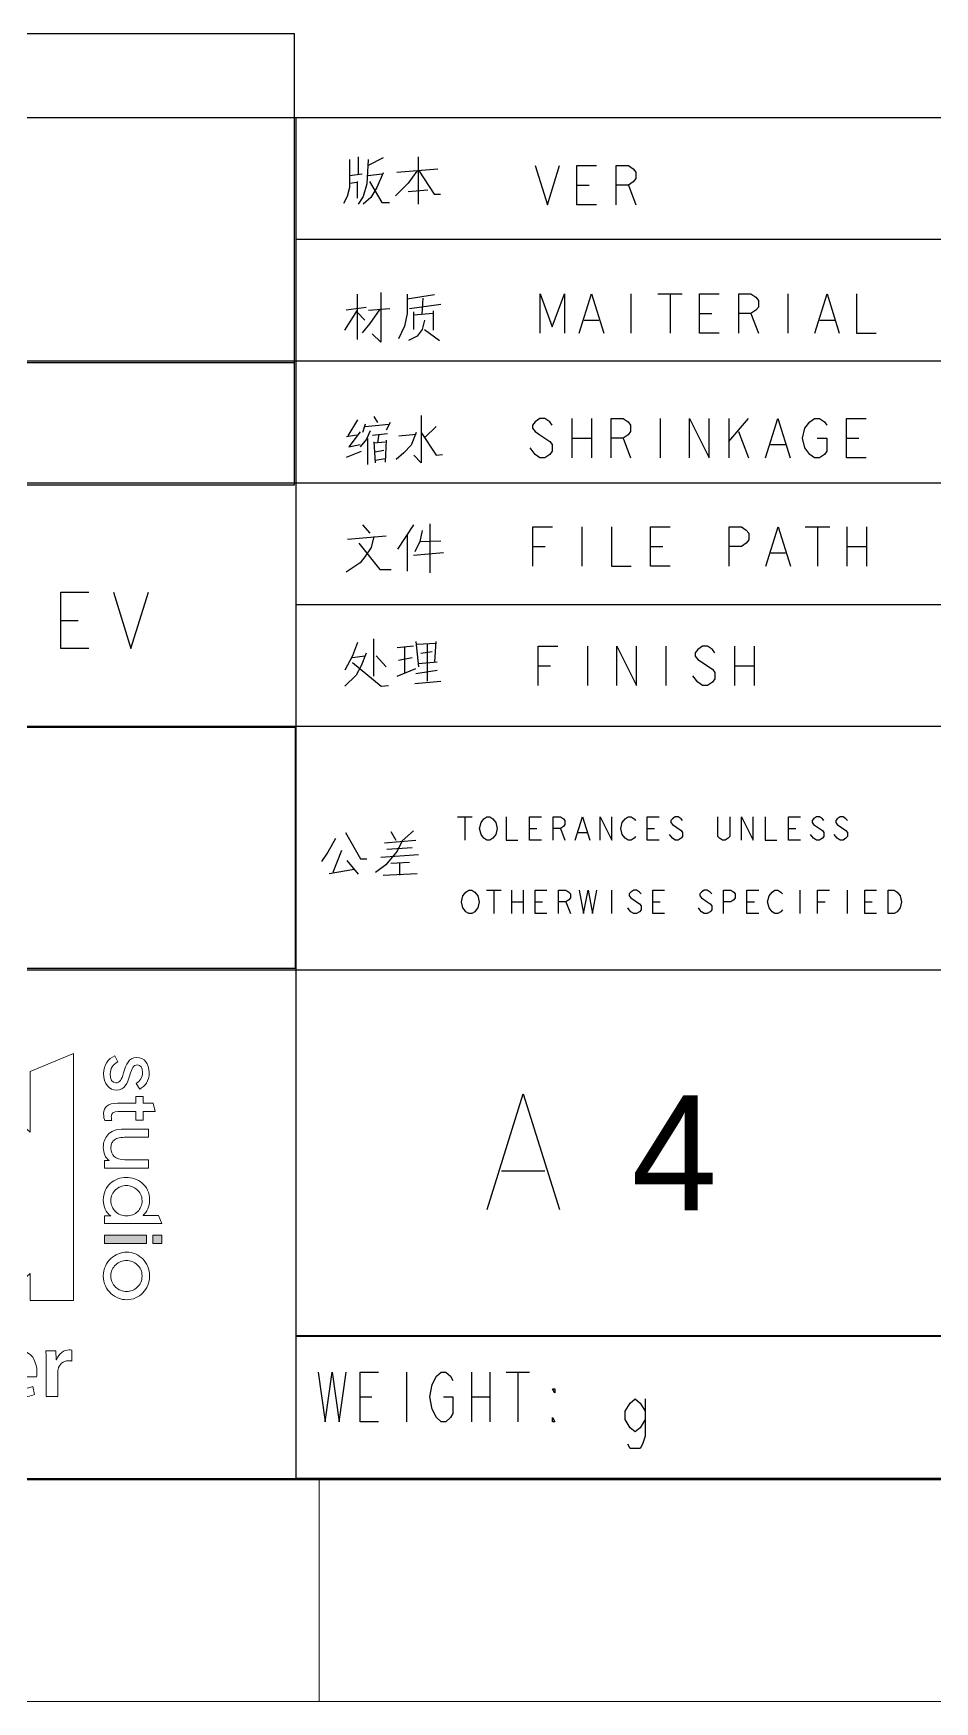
# Model space of a CAD drawing. Header units: millimetres. Extents: x 719 to 1006, y 1264 to 1464.
# Drawn here: x 956.47 to 976.75, y 1263.72 to 1301.23 of the extents above; entities that cross this region are included whole.
import ezdxf
from ezdxf.lldxf.tags import DXFTag

# ---------------------------------------------------------------- set-up
doc = ezdxf.new("R2010")
doc.units = ezdxf.units.MM
doc.layers.get('0').update_dxf_attribs({"linetype": 'CONTINUOUS'})
doc.layers.add('_U+56FE_U+5C42 1', color=7, linetype='CONTINUOUS')
tags = doc.linetypes.add('DASHED', pattern=[25.72, 12.86, -12.86]).pattern_tags.tags
tags[6:7] = [DXFTag(74, 4), DXFTag(75, 0), DXFTag(340, '0'), DXFTag(46, 0.0), DXFTag(50, 0.0), DXFTag(44, 0.0), DXFTag(45, 0.0)]
tags[4:5] = [DXFTag(74, 4), DXFTag(75, 0), DXFTag(340, '0'), DXFTag(46, 0.0), DXFTag(50, 0.0), DXFTag(44, 0.0), DXFTag(45, 0.0)]

# ---------------------------------------------------------------- blocks, each defined once
blk = doc.blocks.new('*T46')
at = {"color": 0, "linetype": 'Continuous', "lineweight": -2}
for p, q in [((0, 10.149), (28.9, 10.149)), ((0, 2.749), (0, 10.149)), ((28.9, 2.749), (28.9, 10.149)), ((0, 0), (0, 2.749)), ((0, 2.749), (28.9, 2.749)), ((28.9, 0), (28.9, 2.749)), ((0, 0), (28.9, 0))]:
    blk.add_line(p, q, dxfattribs=at)
at = {"color": 0, "linetype": 'Continuous', "char_height": 0.18, "width": 28.81102, "attachment_point": 4}
for s, insert in [('{\\Ftxt.shx|c134;\\W18.400000;\\H2.000000; }', (0.045, 6.449)), ('{\\Ftxt.shx|c134;\\W0.800000;\\H1.700000; }', (0.045, 1.374))]:
    blk.add_mtext(s, dxfattribs=dict(at, insert=insert))
blk = doc.blocks.new('*T48')
at = {"color": 0, "linetype": 'Continuous', "lineweight": -2}
for p, q in [((0, 3.195), (26.597, 3.195)), ((0, 0), (0, 3.195)), ((26.597, 0), (26.597, 3.195)), ((0, 0), (26.597, 0))]:
    blk.add_line(p, q, dxfattribs=at)
at = {"color": 0, "linetype": 'Continuous', "insert": (0.045, 1.597), "char_height": 0.18, "width": 26.50792, "attachment_point": 4}
blk.add_mtext('{\\Ftxt.shx|c134;\\W5.600000;\\H1.500000; }{\\Ftxt.shx|c134;\\W2.400000;\\H1.500000; }', dxfattribs=at)
blk = doc.blocks.new('*T49')
at = {"color": 0, "linetype": 'Continuous', "lineweight": -2}
for p, q in [((0, 5.423), (14.116, 5.423)), ((0, 0), (0, 5.423)), ((14.116, 5.423), (28.603, 5.423)), ((14.116, 0), (14.116, 5.423)), ((28.603, 5.423), (43.016, 5.423)), ((28.603, 0), (28.603, 5.423)), ((43.016, 0), (43.016, 5.423)), ((0, 0), (14.116, 0)), ((14.116, 0), (28.603, 0)), ((28.603, 0), (43.016, 0))]:
    blk.add_line(p, q, dxfattribs=at)
at = {"color": 0, "linetype": 'Continuous', "insert": (28.648, 5.379), "char_height": 0.18, "width": 14.32379, "attachment_point": 1}
blk.add_mtext('{\\Ftxt.shx|c134;\\W0.800000;\\H3.000000; }', dxfattribs=at)
blk = doc.blocks.new('block 8')
at = {"layer": '_U+56FE_U+5C42 1'}
h = blk.add_hatch(color=148, dxfattribs=at)
h.dxf.hatch_style = 2
h.paths.add_polyline_path([(-15.67, -312.93), (-22.31, -312.93), (-22.31, -309.4), (-4.75, -309.4), (-4.75, -312.93), (-11.45, -312.93), (-11.45, -332.36), (-15.67, -332.36)])
h = blk.add_hatch(color=148, dxfattribs=at)
h.dxf.hatch_style = 2
h.paths.add_polyline_path([(46.22, -309.4), (46.22, -332.36), (42, -332.36), (42, -309.4)])
h = blk.add_hatch(color=148, dxfattribs=at)
h.dxf.hatch_style = 2
h.paths.add_polyline_path([(73.32, -312.93), (66.68, -312.93), (66.68, -309.4), (84.24, -309.4), (84.24, -312.93), (77.53, -312.93), (77.53, -332.36), (73.32, -332.36)])
h = blk.add_hatch(color=148, dxfattribs=at)
h.dxf.hatch_style = 2
h.paths.add_polyline_path([(98.2, -309.4), (98.2, -318.57), (108.04, -318.57), (108.04, -309.4), (112.26, -309.4), (112.26, -332.36), (108.04, -332.36), (108.04, -322.23), (98.2, -322.23), (98.2, -332.36), (93.98, -332.36), (93.98, -309.4)])
h = blk.add_hatch(color=148, dxfattribs=at)
h.dxf.hatch_style = 2
h.paths.add_polyline_path([(259.04, -322.18), (250.28, -322.18), (250.28, -328.9), (260.07, -328.9), (260.07, -332.36), (246.06, -332.36), (246.06, -309.4), (259.56, -309.4), (259.56, -312.86), (250.28, -312.86), (250.28, -318.75), (259.04, -318.75)])
h = blk.add_hatch(color=148, dxfattribs=at)
h.dxf.hatch_style = 2
h.paths.add_polyline_path([(320.82, -308.15), (325.03, -308.15), (325.03, -332.36), (320.82, -332.36)])
at = {"layer": '_U+56FE_U+5C42 1', "lineweight": 0}
for points in [[(-15.67, -312.93), (-22.31, -312.93), (-22.31, -309.4), (-4.75, -309.4), (-4.75, -312.93), (-11.45, -312.93), (-11.45, -332.36), (-15.67, -332.36), (-15.67, -312.93)], [(46.22, -309.4), (46.22, -332.36), (42, -332.36), (42, -309.4), (46.22, -309.4)], [(73.32, -312.93), (66.68, -312.93), (66.68, -309.4), (84.24, -309.4), (84.24, -312.93), (77.53, -312.93), (77.53, -332.36), (73.32, -332.36), (73.32, -312.93)], [(98.2, -309.4), (98.2, -318.57), (108.04, -318.57), (108.04, -309.4), (112.26, -309.4), (112.26, -332.36), (108.04, -332.36), (108.04, -322.23), (98.2, -322.23), (98.2, -332.36), (93.98, -332.36), (93.98, -309.4), (98.2, -309.4)], [(259.04, -322.18), (250.28, -322.18), (250.28, -328.9), (260.07, -328.9), (260.07, -332.36), (246.06, -332.36), (246.06, -309.4), (259.56, -309.4), (259.56, -312.86), (250.28, -312.86), (250.28, -318.75), (259.04, -318.75), (259.04, -322.18)], [(320.82, -308.15), (325.03, -308.15), (325.03, -332.36), (320.82, -332.36), (320.82, -308.15)]]:
    blk.add_lwpolyline(points, dxfattribs=at)
for points, knots in [([(-2.57, -308.15), (-2.57, -308.15), (1.64, -308.15), (1.64, -308.15), (1.64, -308.15), (1.64, -318.05), (1.64, -318.05), (1.64, -318.05), (1.71, -318.05), (1.71, -318.05), (2.24, -317.26), (2.94, -316.62), (3.82, -316.14), (4.64, -315.67), (5.66, -315.39), (6.7, -315.39), (9.53, -315.39), (12.56, -317.25), (12.56, -322.62), (12.56, -322.62), (12.56, -332.36), (12.56, -332.36), (12.56, -332.36), (8.34, -332.36), (8.34, -332.36), (8.34, -332.36), (8.34, -323.09), (8.34, -323.09), (8.34, -320.66), (7.46, -318.83), (5.11, -318.83), (3.45, -318.83), (2.29, -319.95), (1.83, -321.19), (1.68, -321.55), (1.64, -322), (1.64, -322.46), (1.64, -322.46), (1.64, -332.36), (1.64, -332.36), (1.64, -332.36), (-2.57, -332.36), (-2.57, -332.36), (-2.57, -332.36), (-2.57, -308.15), (-2.57, -308.15)], [0, 0, 0, 0, 1, 1, 1, 2, 2, 2, 3, 3, 3, 4, 4, 4, 5, 5, 5, 6, 6, 6, 7, 7, 7, 8, 8, 8, 9, 9, 9, 10, 10, 10, 11, 11, 11, 12, 12, 12, 13, 13, 13, 14, 14, 14, 15, 15, 15, 15]), ([(161.74, -308.15), (161.74, -308.15), (161.74, -327.7), (161.74, -327.7), (161.74, -329.41), (161.8, -331.24), (161.88, -332.36), (161.88, -332.36), (158.13, -332.36), (158.13, -332.36), (158.13, -332.36), (157.94, -329.71), (157.94, -329.71), (157.94, -329.71), (157.86, -329.71), (157.86, -329.71), (156.86, -331.59), (154.83, -332.74), (152.41, -332.74), (148.43, -332.74), (145.25, -329.37), (145.25, -324.26), (145.22, -318.71), (148.72, -315.39), (152.76, -315.39), (155.06, -315.39), (156.71, -316.34), (157.46, -317.57), (157.46, -317.57), (157.53, -317.57), (157.53, -317.57), (157.53, -317.57), (157.53, -308.15), (157.53, -308.15), (157.53, -308.15), (161.74, -308.15), (161.74, -308.15)], [0, 0, 0, 0, 1, 1, 1, 2, 2, 2, 3, 3, 3, 4, 4, 4, 5, 5, 5, 6, 6, 6, 7, 7, 7, 8, 8, 8, 9, 9, 9, 10, 10, 10, 11, 11, 11, 12, 12, 12, 12]), ([(300.57, -332.36), (300.65, -331.25), (300.71, -329.41), (300.71, -327.7), (300.71, -327.7), (300.71, -308.15), (300.71, -308.15), (300.71, -308.15), (304.92, -308.15), (304.92, -308.15), (304.92, -308.15), (304.92, -318.07), (304.92, -318.07), (304.92, -318.07), (304.99, -318.07), (304.99, -318.07), (306.01, -316.44), (307.85, -315.39), (310.35, -315.39), (314.43, -315.39), (317.37, -318.75), (317.34, -323.81), (317.34, -329.77), (313.51, -332.74), (309.73, -332.74), (307.57, -332.74), (305.65, -331.92), (304.43, -329.85), (304.43, -329.85), (304.36, -329.85), (304.36, -329.85), (304.36, -329.85), (304.17, -332.36), (304.17, -332.36), (304.17, -332.36), (300.57, -332.36), (300.57, -332.36)], [0, 0, 0, 0, 1, 1, 1, 2, 2, 2, 3, 3, 3, 4, 4, 4, 5, 5, 5, 6, 6, 6, 7, 7, 7, 8, 8, 8, 9, 9, 9, 10, 10, 10, 11, 11, 11, 12, 12, 12, 12]), ([(20.02, -325.23), (20.13, -328.22), (22.48, -329.54), (25.19, -329.54), (27.14, -329.54), (28.53, -329.24), (29.82, -328.77), (29.82, -328.77), (30.44, -331.66), (30.44, -331.66), (29.01, -332.27), (27.03, -332.72), (24.59, -332.72), (19.17, -332.72), (15.98, -329.39), (15.98, -324.31), (15.98, -319.76), (18.77, -315.39), (24.16, -315.39), (29.62, -315.39), (31.37, -319.87), (31.37, -323.48), (31.37, -324.25), (31.3, -324.88), (31.22, -325.23), (31.22, -325.23), (20.02, -325.23), (20.02, -325.23)], [0, 0, 0, 0, 1, 1, 1, 2, 2, 2, 3, 3, 3, 4, 4, 4, 5, 5, 5, 6, 6, 6, 7, 7, 7, 8, 8, 8, 9, 9, 9, 9]), ([(66.76, -323.9), (66.76, -329.98), (62.45, -332.74), (58.15, -332.74), (53.44, -332.74), (49.77, -329.5), (49.77, -324.19), (49.77, -318.77), (53.38, -315.39), (58.44, -315.39), (63.43, -315.39), (66.76, -318.89), (66.76, -323.9)], [0, 0, 0, 0, 1, 1, 1, 2, 2, 2, 3, 3, 3, 4, 4, 4, 4]), ([(126.39, -332.36), (126.39, -332.36), (126.1, -330.51), (126.1, -330.51), (126.1, -330.51), (126, -330.51), (126, -330.51), (124.99, -331.82), (123.24, -332.74), (121.07, -332.74), (117.67, -332.74), (115.8, -330.32), (115.8, -327.8), (115.8, -323.62), (119.54, -321.49), (125.72, -321.52), (125.72, -321.52), (125.72, -321.25), (125.72, -321.25), (125.72, -320.18), (125.3, -318.35), (122.33, -318.36), (120.69, -318.36), (118.96, -318.89), (117.82, -319.61), (117.82, -319.61), (116.99, -316.88), (116.99, -316.88), (118.25, -316.11), (120.42, -315.39), (123.05, -315.39), (128.4, -315.39), (129.93, -318.76), (129.93, -322.41), (129.93, -322.41), (129.93, -328.36), (129.93, -328.36), (129.93, -329.87), (130.01, -331.34), (130.19, -332.36), (130.19, -332.36), (126.39, -332.36), (126.39, -332.36)], [0, 0, 0, 0, 1, 1, 1, 2, 2, 2, 3, 3, 3, 4, 4, 4, 5, 5, 5, 6, 6, 6, 7, 7, 7, 8, 8, 8, 9, 9, 9, 10, 10, 10, 11, 11, 11, 12, 12, 12, 13, 13, 13, 14, 14, 14, 14]), ([(134.4, -321.13), (134.4, -318.88), (134.36, -317.25), (134.27, -315.77), (134.27, -315.77), (137.91, -315.77), (137.91, -315.77), (137.91, -315.77), (138.07, -318.95), (138.07, -318.95), (138.07, -318.95), (138.19, -318.95), (138.19, -318.95), (139.01, -316.59), (140.96, -315.39), (142.77, -315.39), (143.18, -315.39), (143.42, -315.41), (143.76, -315.49), (143.76, -315.49), (143.76, -319.45), (143.76, -319.45), (143.39, -319.37), (143.02, -319.33), (142.51, -319.33), (140.49, -319.33), (139.1, -320.6), (138.72, -322.51), (138.65, -322.88), (138.62, -323.32), (138.62, -323.76), (138.62, -323.76), (138.62, -332.36), (138.62, -332.36), (138.62, -332.36), (134.4, -332.36), (134.4, -332.36), (134.4, -332.36), (134.4, -321.13), (134.4, -321.13)], [0, 0, 0, 0, 1, 1, 1, 2, 2, 2, 3, 3, 3, 4, 4, 4, 5, 5, 5, 6, 6, 6, 7, 7, 7, 8, 8, 8, 9, 9, 9, 10, 10, 10, 11, 11, 11, 12, 12, 12, 13, 13, 13, 13]), ([(168.8, -315.77), (168.8, -315.77), (170.55, -323.29), (170.55, -323.29), (170.95, -325.06), (171.33, -326.86), (171.64, -328.68), (171.64, -328.68), (171.71, -328.68), (171.71, -328.68), (172.06, -326.88), (172.58, -325.03), (173.06, -323.32), (173.06, -323.32), (175.25, -315.77), (175.25, -315.77), (175.25, -315.77), (178.67, -315.77), (178.67, -315.77), (178.67, -315.77), (180.75, -323.13), (180.75, -323.13), (181.27, -325.06), (181.74, -326.88), (182.09, -328.68), (182.09, -328.68), (182.17, -328.68), (182.17, -328.68), (182.43, -326.88), (182.82, -325.06), (183.29, -323.13), (183.29, -323.13), (185.14, -315.77), (185.14, -315.77), (185.14, -315.77), (189.28, -315.77), (189.28, -315.77), (189.28, -315.77), (184.04, -332.36), (184.04, -332.36), (184.04, -332.36), (180.12, -332.36), (180.12, -332.36), (180.12, -332.36), (178.12, -325.61), (178.12, -325.61), (177.61, -323.87), (177.23, -322.31), (176.85, -320.29), (176.85, -320.29), (176.78, -320.29), (176.78, -320.29), (176.42, -322.34), (176, -323.96), (175.51, -325.6), (175.51, -325.6), (173.38, -332.36), (173.38, -332.36), (173.38, -332.36), (169.45, -332.36), (169.45, -332.36), (169.45, -332.36), (164.51, -315.77), (164.51, -315.77), (164.51, -315.77), (168.8, -315.77), (168.8, -315.77)], [0, 0, 0, 0, 1, 1, 1, 2, 2, 2, 3, 3, 3, 4, 4, 4, 5, 5, 5, 6, 6, 6, 7, 7, 7, 8, 8, 8, 9, 9, 9, 10, 10, 10, 11, 11, 11, 12, 12, 12, 13, 13, 13, 14, 14, 14, 15, 15, 15, 16, 16, 16, 17, 17, 17, 18, 18, 18, 19, 19, 19, 20, 20, 20, 21, 21, 21, 22, 22, 22, 22]), ([(201.19, -332.36), (201.19, -332.36), (200.9, -330.51), (200.9, -330.51), (200.9, -330.51), (200.8, -330.51), (200.8, -330.51), (199.79, -331.82), (198.04, -332.74), (195.87, -332.74), (192.47, -332.74), (190.6, -330.32), (190.6, -327.8), (190.6, -323.62), (194.33, -321.49), (200.52, -321.52), (200.52, -321.52), (200.52, -321.25), (200.52, -321.25), (200.52, -320.18), (200.1, -318.35), (197.12, -318.36), (195.49, -318.36), (193.76, -318.89), (192.62, -319.61), (192.62, -319.61), (191.78, -316.88), (191.78, -316.88), (193.05, -316.11), (195.21, -315.39), (197.84, -315.39), (203.2, -315.39), (204.73, -318.76), (204.73, -322.41), (204.73, -322.41), (204.73, -328.36), (204.73, -328.36), (204.73, -329.87), (204.81, -331.34), (204.99, -332.36), (204.99, -332.36), (201.19, -332.36), (201.19, -332.36)], [0, 0, 0, 0, 1, 1, 1, 2, 2, 2, 3, 3, 3, 4, 4, 4, 5, 5, 5, 6, 6, 6, 7, 7, 7, 8, 8, 8, 9, 9, 9, 10, 10, 10, 11, 11, 11, 12, 12, 12, 13, 13, 13, 14, 14, 14, 14]), ([(209.2, -321.13), (209.2, -318.88), (209.16, -317.25), (209.06, -315.77), (209.06, -315.77), (212.71, -315.77), (212.71, -315.77), (212.71, -315.77), (212.87, -318.95), (212.87, -318.95), (212.87, -318.95), (212.98, -318.95), (212.98, -318.95), (213.81, -316.59), (215.76, -315.39), (217.56, -315.39), (217.98, -315.39), (218.22, -315.41), (218.56, -315.49), (218.56, -315.49), (218.56, -319.45), (218.56, -319.45), (218.19, -319.37), (217.82, -319.33), (217.31, -319.33), (215.29, -319.33), (213.9, -320.6), (213.52, -322.51), (213.45, -322.88), (213.42, -323.32), (213.42, -323.76), (213.42, -323.76), (213.42, -332.36), (213.42, -332.36), (213.42, -332.36), (209.2, -332.36), (209.2, -332.36), (209.2, -332.36), (209.2, -321.13), (209.2, -321.13)], [0, 0, 0, 0, 1, 1, 1, 2, 2, 2, 3, 3, 3, 4, 4, 4, 5, 5, 5, 6, 6, 6, 7, 7, 7, 8, 8, 8, 9, 9, 9, 10, 10, 10, 11, 11, 11, 12, 12, 12, 13, 13, 13, 13]), ([(224.08, -325.23), (224.19, -328.22), (226.54, -329.54), (229.25, -329.54), (231.2, -329.54), (232.59, -329.24), (233.88, -328.77), (233.88, -328.77), (234.5, -331.66), (234.5, -331.66), (233.07, -332.27), (231.09, -332.72), (228.65, -332.72), (223.23, -332.72), (220.04, -329.39), (220.04, -324.31), (220.04, -319.76), (222.83, -315.39), (228.22, -315.39), (233.68, -315.39), (235.43, -319.87), (235.43, -323.48), (235.43, -324.25), (235.36, -324.88), (235.28, -325.23), (235.28, -325.23), (224.08, -325.23), (224.08, -325.23)], [0, 0, 0, 0, 1, 1, 1, 2, 2, 2, 3, 3, 3, 4, 4, 4, 5, 5, 5, 6, 6, 6, 7, 7, 7, 8, 8, 8, 9, 9, 9, 9]), ([(263.66, -320.71), (263.66, -318.8), (263.6, -317.21), (263.52, -315.77), (263.52, -315.77), (267.2, -315.77), (267.2, -315.77), (267.2, -315.77), (267.41, -318.28), (267.41, -318.28), (267.41, -318.28), (267.51, -318.28), (267.51, -318.28), (268.24, -317), (270.05, -315.39), (272.84, -315.39), (275.74, -315.39), (278.79, -317.25), (278.79, -322.54), (278.79, -322.54), (278.79, -332.36), (278.79, -332.36), (278.79, -332.36), (274.58, -332.36), (274.58, -332.36), (274.58, -332.36), (274.58, -323.04), (274.58, -323.04), (274.58, -320.64), (273.68, -318.82), (271.37, -318.82), (269.67, -318.82), (268.51, -320.01), (268.07, -321.29), (267.94, -321.63), (267.87, -322.14), (267.87, -322.62), (267.87, -322.62), (267.87, -332.36), (267.87, -332.36), (267.87, -332.36), (263.66, -332.36), (263.66, -332.36), (263.66, -332.36), (263.66, -320.71), (263.66, -320.71)], [0, 0, 0, 0, 1, 1, 1, 2, 2, 2, 3, 3, 3, 4, 4, 4, 5, 5, 5, 6, 6, 6, 7, 7, 7, 8, 8, 8, 9, 9, 9, 10, 10, 10, 11, 11, 11, 12, 12, 12, 13, 13, 13, 14, 14, 14, 15, 15, 15, 15]), ([(292.7, -332.36), (292.7, -332.36), (292.41, -330.51), (292.41, -330.51), (292.41, -330.51), (292.31, -330.51), (292.31, -330.51), (291.3, -331.82), (289.54, -332.74), (287.37, -332.74), (283.98, -332.74), (282.11, -330.32), (282.11, -327.8), (282.11, -323.62), (285.84, -321.49), (292.03, -321.52), (292.03, -321.52), (292.03, -321.25), (292.03, -321.25), (292.03, -320.18), (291.61, -318.35), (288.63, -318.36), (286.99, -318.36), (285.27, -318.89), (284.13, -319.61), (284.13, -319.61), (283.29, -316.88), (283.29, -316.88), (284.56, -316.11), (286.72, -315.39), (289.35, -315.39), (294.71, -315.39), (296.24, -318.76), (296.24, -322.41), (296.24, -322.41), (296.24, -328.36), (296.24, -328.36), (296.24, -329.87), (296.32, -331.34), (296.5, -332.36), (296.5, -332.36), (292.7, -332.36), (292.7, -332.36)], [0, 0, 0, 0, 1, 1, 1, 2, 2, 2, 3, 3, 3, 4, 4, 4, 5, 5, 5, 6, 6, 6, 7, 7, 7, 8, 8, 8, 9, 9, 9, 10, 10, 10, 11, 11, 11, 12, 12, 12, 13, 13, 13, 14, 14, 14, 14]), ([(332.58, -325.23), (332.7, -328.22), (335.04, -329.54), (337.75, -329.54), (339.71, -329.54), (341.1, -329.24), (342.38, -328.77), (342.38, -328.77), (343.01, -331.66), (343.01, -331.66), (341.57, -332.27), (339.59, -332.72), (337.16, -332.72), (331.73, -332.72), (328.55, -329.39), (328.55, -324.31), (328.55, -319.76), (331.33, -315.39), (336.73, -315.39), (342.18, -315.39), (343.94, -319.87), (343.94, -323.48), (343.94, -324.25), (343.87, -324.88), (343.79, -325.23), (343.79, -325.23), (332.58, -325.23), (332.58, -325.23)], [0, 0, 0, 0, 1, 1, 1, 2, 2, 2, 3, 3, 3, 4, 4, 4, 5, 5, 5, 6, 6, 6, 7, 7, 7, 8, 8, 8, 9, 9, 9, 9]), ([(347.33, -321.13), (347.33, -318.88), (347.29, -317.25), (347.2, -315.77), (347.2, -315.77), (350.84, -315.77), (350.84, -315.77), (350.84, -315.77), (351, -318.95), (351, -318.95), (351, -318.95), (351.12, -318.95), (351.12, -318.95), (351.94, -316.59), (353.89, -315.39), (355.7, -315.39), (356.11, -315.39), (356.35, -315.41), (356.69, -315.49), (356.69, -315.49), (356.69, -319.45), (356.69, -319.45), (356.33, -319.37), (355.96, -319.33), (355.44, -319.33), (353.42, -319.33), (352.03, -320.6), (351.66, -322.51), (351.58, -322.88), (351.55, -323.32), (351.55, -323.76), (351.55, -323.76), (351.55, -332.36), (351.55, -332.36), (351.55, -332.36), (347.33, -332.36), (347.33, -332.36), (347.33, -332.36), (347.33, -321.13), (347.33, -321.13)], [0, 0, 0, 0, 1, 1, 1, 2, 2, 2, 3, 3, 3, 4, 4, 4, 5, 5, 5, 6, 6, 6, 7, 7, 7, 8, 8, 8, 9, 9, 9, 10, 10, 10, 11, 11, 11, 12, 12, 12, 13, 13, 13, 13]), ([(27.4, -322.3), (27.42, -320.8), (26.76, -318.26), (23.9, -318.26), (21.28, -318.26), (20.2, -320.61), (20.01, -322.3), (20.01, -322.3), (27.4, -322.3), (27.4, -322.3)], [0, 0, 0, 0, 1, 1, 1, 2, 2, 2, 3, 3, 3, 3]), ([(54.11, -324.08), (54.11, -327.29), (55.74, -329.68), (58.29, -329.68), (60.71, -329.68), (62.43, -327.39), (62.43, -324.03), (62.43, -321.41), (61.25, -318.45), (58.32, -318.45), (55.34, -318.45), (54.11, -321.31), (54.11, -324.08)], [0, 0, 0, 0, 1, 1, 1, 2, 2, 2, 3, 3, 3, 4, 4, 4, 4]), ([(157.53, -322.7), (157.53, -322.37), (157.51, -321.95), (157.44, -321.61), (157.06, -319.98), (155.69, -318.65), (153.78, -318.65), (151.04, -318.65), (149.52, -321.02), (149.52, -324.1), (149.52, -327.14), (151.05, -329.37), (153.73, -329.37), (155.48, -329.37), (156.98, -328.17), (157.41, -326.35), (157.5, -325.98), (157.53, -325.56), (157.53, -325.12), (157.53, -325.12), (157.53, -322.7), (157.53, -322.7)], [0, 0, 0, 0, 1, 1, 1, 2, 2, 2, 3, 3, 3, 4, 4, 4, 5, 5, 5, 6, 6, 6, 7, 7, 7, 7]), ([(231.46, -322.3), (231.48, -320.8), (230.82, -318.26), (227.96, -318.26), (225.34, -318.26), (224.26, -320.61), (224.07, -322.3), (224.07, -322.3), (231.46, -322.3), (231.46, -322.3)], [0, 0, 0, 0, 1, 1, 1, 2, 2, 2, 3, 3, 3, 3]), ([(304.92, -325.46), (304.92, -325.81), (304.96, -326.15), (305.03, -326.45), (305.47, -328.15), (306.94, -329.41), (308.79, -329.41), (311.44, -329.41), (313.06, -327.33), (313.06, -323.98), (313.06, -321.06), (311.63, -318.66), (308.83, -318.66), (307.11, -318.66), (305.52, -319.88), (305.06, -321.76), (304.98, -322.08), (304.92, -322.44), (304.92, -322.84), (304.92, -322.84), (304.92, -325.46), (304.92, -325.46)], [0, 0, 0, 0, 1, 1, 1, 2, 2, 2, 3, 3, 3, 4, 4, 4, 5, 5, 5, 6, 6, 6, 7, 7, 7, 7]), ([(339.97, -322.3), (339.99, -320.8), (339.33, -318.26), (336.47, -318.26), (333.85, -318.26), (332.76, -320.61), (332.57, -322.3), (332.57, -322.3), (339.97, -322.3), (339.97, -322.3)], [0, 0, 0, 0, 1, 1, 1, 2, 2, 2, 3, 3, 3, 3]), ([(125.84, -324.24), (122.83, -324.2), (119.99, -324.83), (119.99, -327.35), (119.99, -328.96), (121.05, -329.73), (122.4, -329.73), (124.1, -329.73), (125.31, -328.63), (125.72, -327.42), (125.81, -327.13), (125.84, -326.8), (125.84, -326.51), (125.84, -326.51), (125.84, -324.24), (125.84, -324.24)], [0, 0, 0, 0, 1, 1, 1, 2, 2, 2, 3, 3, 3, 4, 4, 4, 5, 5, 5, 5]), ([(200.63, -324.24), (197.62, -324.2), (194.78, -324.83), (194.78, -327.35), (194.78, -328.96), (195.85, -329.73), (197.19, -329.73), (198.89, -329.73), (200.11, -328.63), (200.52, -327.42), (200.61, -327.13), (200.63, -326.8), (200.63, -326.51), (200.63, -326.51), (200.63, -324.24), (200.63, -324.24)], [0, 0, 0, 0, 1, 1, 1, 2, 2, 2, 3, 3, 3, 4, 4, 4, 5, 5, 5, 5]), ([(292.14, -324.24), (289.13, -324.2), (286.29, -324.83), (286.29, -327.35), (286.29, -328.96), (287.36, -329.73), (288.7, -329.73), (290.4, -329.73), (291.62, -328.63), (292.03, -327.42), (292.12, -327.13), (292.14, -326.8), (292.14, -326.51), (292.14, -326.51), (292.14, -324.24), (292.14, -324.24)], [0, 0, 0, 0, 1, 1, 1, 2, 2, 2, 3, 3, 3, 4, 4, 4, 5, 5, 5, 5])]:
    blk.add_open_spline(points, degree=3, knots=knots, dxfattribs=at)
blk = doc.blocks.new('block 7')
at = {"layer": '_U+56FE_U+5C42 1'}
blk.add_blockref('block 8', (0, 0), dxfattribs=at)
blk = doc.blocks.new('block 12')
at = {"layer": '_U+56FE_U+5C42 1', "lineweight": 0}
blk.add_open_spline([(372.35, -208.07), (372.35, -208.07), (373.48, -210.21), (373.48, -210.21), (371.59, -211.17), (370.69, -212.64), (370.69, -214.63), (370.69, -216.58), (371.31, -217.9), (372.77, -217.9), (374.15, -217.9), (374.8, -216.9), (375.58, -214.26), (376.49, -211.17), (377.34, -208.67), (380.39, -208.67), (383.12, -208.67), (384.92, -210.9), (384.92, -214.15), (384.92, -217.32), (383.36, -219.18), (381.47, -220.15), (381.47, -220.15), (380.11, -218.18), (380.11, -218.18), (381.71, -217.23), (382.45, -215.86), (382.45, -214.13), (382.45, -212.36), (381.8, -211.34), (380.63, -211.34), (379.13, -211.34), (378.63, -212.49), (377.85, -215.11), (376.97, -218.14), (375.97, -220.56), (372.96, -220.56), (370.34, -220.56), (368.28, -218.33), (368.28, -214.52), (368.28, -211.34), (369.93, -209.09), (372.35, -208.07)], degree=3, knots=[0, 0, 0, 0, 1, 1, 1, 2, 2, 2, 3, 3, 3, 4, 4, 4, 5, 5, 5, 6, 6, 6, 7, 7, 7, 8, 8, 8, 9, 9, 9, 10, 10, 10, 11, 11, 11, 12, 12, 12, 13, 13, 13, 14, 14, 14, 14], dxfattribs=at)
blk = doc.blocks.new('block 11')
at = {"layer": '_U+56FE_U+5C42 1'}
h = blk.add_hatch(color=253, dxfattribs=at)
h.dxf.hatch_style = 2
h.paths.add_polyline_path([(386.2, -276.48), (386.2, -273.46), (389.48, -273.46), (389.48, -276.48)])
h.paths.add_polyline_path([(368.57, -276.48), (368.57, -273.46), (383.9, -273.46), (383.9, -276.48)])
at = {"layer": '_U+56FE_U+5C42 1', "lineweight": 0}
for points in [[(368.57, -276.48), (368.57, -273.46), (383.9, -273.46), (383.9, -276.48), (368.57, -276.48)], [(386.2, -276.48), (386.2, -273.46), (389.48, -273.46), (389.48, -276.48), (386.2, -276.48)]]:
    blk.add_lwpolyline(points, dxfattribs=at)
for points, knots in [([(387.16, -228.41), (387.16, -228.41), (382.7, -228.41), (382.7, -228.41), (382.7, -228.41), (382.7, -231.5), (382.7, -231.5), (382.7, -231.5), (380.03, -231.5), (380.03, -231.5), (380.03, -231.5), (380.03, -228.41), (380.03, -228.41), (380.03, -228.41), (373.54, -228.41), (373.54, -228.41), (371.83, -228.41), (371.09, -228.87), (371.09, -230.23), (371.09, -230.84), (371.18, -231.31), (371.27, -231.63), (371.27, -231.63), (368.71, -231.68), (368.71, -231.68), (368.5, -231.16), (368.28, -230.23), (368.28, -229.1), (368.28, -227.8), (368.72, -227.1), (369.45, -226.43), (370.26, -225.68), (371.53, -225.33), (373.39, -225.33), (373.39, -225.33), (380.03, -225.33), (380.03, -225.33), (380.03, -225.33), (380.03, -222.89), (380.03, -222.89), (380.03, -222.89), (382.7, -222.89), (382.7, -222.89), (382.7, -222.89), (382.7, -225.33), (382.7, -225.33), (382.7, -225.33), (386.31, -225.33), (386.31, -225.33), (386.31, -225.33), (387.16, -228.41), (387.16, -228.41)], [0, 0, 0, 0, 1, 1, 1, 2, 2, 2, 3, 3, 3, 4, 4, 4, 5, 5, 5, 6, 6, 6, 7, 7, 7, 8, 8, 8, 9, 9, 9, 10, 10, 10, 11, 11, 11, 12, 12, 12, 13, 13, 13, 14, 14, 14, 15, 15, 15, 16, 16, 16, 17, 17, 17, 17]), ([(384.65, -237.77), (384.65, -237.77), (375.94, -237.77), (375.94, -237.77), (374.96, -237.77), (374.14, -237.86), (373.49, -238.07), (372.84, -238.27), (372.33, -238.56), (371.95, -238.92), (371.58, -239.29), (371.31, -239.72), (371.15, -240.2), (371, -240.68), (370.92, -241.21), (370.92, -241.77), (370.92, -243.02), (371.33, -244.04), (372.16, -244.81), (372.98, -245.59), (374.27, -245.98), (376.03, -245.98), (376.03, -245.98), (384.65, -245.98), (384.65, -245.98), (384.65, -245.98), (384.65, -248.99), (384.65, -248.99), (384.65, -248.99), (368.57, -248.99), (368.57, -248.99), (368.57, -248.99), (368.57, -246.24), (368.57, -246.24), (368.57, -246.24), (370.31, -246.24), (370.31, -246.24), (370.31, -246.24), (370.31, -246.18), (370.31, -246.18), (369.62, -245.78), (369.08, -245.14), (368.72, -244.28), (368.35, -243.42), (368.17, -242.47), (368.17, -241.45), (368.17, -240.52), (368.31, -239.67), (368.58, -238.89), (368.86, -238.12), (369.26, -237.45), (369.76, -236.87), (370.34, -236.19), (371.11, -235.67), (372.08, -235.3), (373.05, -234.93), (374.33, -234.75), (375.94, -234.75), (375.94, -234.75), (384.65, -234.75), (384.65, -234.75), (384.65, -234.75), (384.65, -237.77), (384.65, -237.77)], [0, 0, 0, 0, 1, 1, 1, 2, 2, 2, 3, 3, 3, 4, 4, 4, 5, 5, 5, 6, 6, 6, 7, 7, 7, 8, 8, 8, 9, 9, 9, 10, 10, 10, 11, 11, 11, 12, 12, 12, 13, 13, 13, 14, 14, 14, 15, 15, 15, 16, 16, 16, 17, 17, 17, 18, 18, 18, 19, 19, 19, 20, 20, 20, 21, 21, 21, 21]), ([(368.57, -266.48), (368.57, -266.48), (370.86, -266.48), (370.86, -266.48), (370.86, -266.48), (370.86, -266.43), (370.86, -266.43), (369.97, -265.79), (369.3, -264.98), (368.85, -263.99), (368.4, -263), (368.17, -261.92), (368.17, -260.74), (368.17, -259.41), (368.4, -258.22), (368.88, -257.19), (369.35, -256.15), (369.98, -255.28), (370.76, -254.56), (371.54, -253.85), (372.44, -253.3), (373.44, -252.94), (374.45, -252.57), (375.49, -252.39), (376.55, -252.39), (377.54, -252.39), (378.53, -252.55), (379.54, -252.89), (380.54, -253.23), (381.46, -253.74), (382.28, -254.43), (383.1, -255.12), (383.78, -255.98), (384.3, -257.03), (384.82, -258.07), (385.08, -259.31), (385.08, -260.74), (385.08, -261.86), (384.86, -262.91), (384.43, -263.88), (384, -264.84), (383.41, -265.62), (382.67, -266.19), (382.67, -266.19), (382.67, -266.26), (382.67, -266.26), (382.67, -266.26), (388.29, -266.26), (388.29, -266.26), (388.29, -266.26), (389.48, -269.27), (389.48, -269.27), (389.48, -269.27), (368.57, -269.27), (368.57, -269.27), (368.57, -269.27), (368.57, -266.48), (368.57, -266.48)], [0, 0, 0, 0, 1, 1, 1, 2, 2, 2, 3, 3, 3, 4, 4, 4, 5, 5, 5, 6, 6, 6, 7, 7, 7, 8, 8, 8, 9, 9, 9, 10, 10, 10, 11, 11, 11, 12, 12, 12, 13, 13, 13, 14, 14, 14, 15, 15, 15, 16, 16, 16, 17, 17, 17, 18, 18, 18, 19, 19, 19, 19]), ([(376.58, -266.48), (377.43, -266.48), (378.21, -266.34), (378.91, -266.05), (379.62, -265.76), (380.23, -265.36), (380.73, -264.86), (381.23, -264.36), (381.62, -263.77), (381.9, -263.09), (382.19, -262.42), (382.32, -261.69), (382.32, -260.92), (382.32, -259.99), (382.15, -259.18), (381.79, -258.49), (381.43, -257.81), (380.97, -257.23), (380.41, -256.77), (379.85, -256.3), (379.23, -255.96), (378.55, -255.74), (377.88, -255.51), (377.22, -255.4), (376.58, -255.4), (375.84, -255.4), (375.14, -255.54), (374.46, -255.81), (373.78, -256.08), (373.18, -256.46), (372.66, -256.94), (372.14, -257.42), (371.72, -258), (371.4, -258.68), (371.08, -259.36), (370.92, -260.09), (370.92, -260.89), (370.92, -261.68), (371.08, -262.42), (371.37, -263.09), (371.67, -263.77), (372.08, -264.36), (372.59, -264.86), (373.1, -265.36), (373.7, -265.76), (374.39, -266.05), (375.07, -266.34), (375.81, -266.48), (376.58, -266.48)], [0, 0, 0, 0, 1, 1, 1, 2, 2, 2, 3, 3, 3, 4, 4, 4, 5, 5, 5, 6, 6, 6, 7, 7, 7, 8, 8, 8, 9, 9, 9, 10, 10, 10, 11, 11, 11, 12, 12, 12, 13, 13, 13, 14, 14, 14, 15, 15, 15, 16, 16, 16, 16]), ([(376.67, -297.07), (375.68, -297.07), (374.68, -296.87), (373.68, -296.48), (372.67, -296.08), (371.76, -295.51), (370.95, -294.78), (370.14, -294.04), (369.47, -293.14), (368.95, -292.05), (368.43, -290.97), (368.17, -289.75), (368.17, -288.4), (368.17, -287.04), (368.42, -285.83), (368.93, -284.76), (369.45, -283.68), (370.11, -282.77), (370.92, -282.03), (371.73, -281.28), (372.65, -280.71), (373.66, -280.32), (374.68, -279.92), (375.7, -279.72), (376.72, -279.72), (377.83, -279.72), (378.88, -279.94), (379.89, -280.37), (380.89, -280.81), (381.78, -281.41), (382.54, -282.19), (383.3, -282.96), (383.92, -283.87), (384.38, -284.93), (384.85, -285.99), (385.08, -287.14), (385.08, -288.4), (385.08, -289.61), (384.86, -290.75), (384.41, -291.8), (383.97, -292.86), (383.36, -293.78), (382.6, -294.56), (381.84, -295.35), (380.94, -295.96), (379.92, -296.41), (378.89, -296.85), (377.81, -297.07), (376.67, -297.07)], [0, 0, 0, 0, 1, 1, 1, 2, 2, 2, 3, 3, 3, 4, 4, 4, 5, 5, 5, 6, 6, 6, 7, 7, 7, 8, 8, 8, 9, 9, 9, 10, 10, 10, 11, 11, 11, 12, 12, 12, 13, 13, 13, 14, 14, 14, 15, 15, 15, 16, 16, 16, 16]), ([(376.67, -294.05), (377.38, -294.05), (378.08, -293.92), (378.76, -293.65), (379.43, -293.38), (380.04, -292.99), (380.57, -292.5), (381.1, -292.01), (381.53, -291.42), (381.84, -290.72), (382.17, -290.02), (382.32, -289.25), (382.32, -288.4), (382.32, -287.55), (382.17, -286.77), (381.84, -286.07), (381.53, -285.38), (381.1, -284.78), (380.57, -284.29), (380.04, -283.8), (379.43, -283.42), (378.74, -283.14), (378.06, -282.88), (377.35, -282.74), (376.64, -282.74), (375.9, -282.74), (375.2, -282.88), (374.52, -283.14), (373.84, -283.42), (373.23, -283.8), (372.69, -284.31), (372.15, -284.81), (371.72, -285.4), (371.4, -286.09), (371.08, -286.78), (370.92, -287.55), (370.92, -288.4), (370.92, -289.21), (371.08, -289.96), (371.38, -290.65), (371.7, -291.33), (372.12, -291.93), (372.65, -292.44), (373.18, -292.96), (373.79, -293.35), (374.49, -293.63), (375.19, -293.91), (375.91, -294.05), (376.67, -294.05)], [0, 0, 0, 0, 1, 1, 1, 2, 2, 2, 3, 3, 3, 4, 4, 4, 5, 5, 5, 6, 6, 6, 7, 7, 7, 8, 8, 8, 9, 9, 9, 10, 10, 10, 11, 11, 11, 12, 12, 12, 13, 13, 13, 14, 14, 14, 15, 15, 15, 16, 16, 16, 16])]:
    blk.add_open_spline(points, degree=3, knots=knots, dxfattribs=at)
at = {"layer": '_U+56FE_U+5C42 1'}
blk.add_blockref('block 12', (0, 0), dxfattribs=at)

msp = doc.modelspace()

# ---------------------------------------------------------------- linework, layer by layer
at = {"color": 7, "linetype": 'Continuous'}
for p, q in [((1001.397, 1299.336), (919.353, 1299.336)), ((962.384, 1268.717), (962.384, 1299.336)), ((963.783, 1298.454), (963.783, 1298.056)), ((965.127, 1298.454), (965.127, 1297.392)), ((964.343, 1298.435), (964.007, 1298.265)), ((964.651, 1298.113), (965.575, 1298.189)), ((963.587, 1298.037), (963.867, 1298.075)), ((963.587, 1297.866), (963.755, 1297.885)), ((963.755, 1297.904), (963.755, 1297.525)), ((964.007, 1298.037), (964.315, 1298.075)), ((964.903, 1297.677), (965.351, 1297.714)), ((968.699, 1297.82), (968.975, 1297.82)), ((969.858, 1297.82), (970.023, 1297.379)), ((1001.397, 1296.597), (962.384, 1296.597)), ((963.762, 1294.348), (963.762, 1295.372)), ((965.498, 1295.353), (964.882, 1295.258)), ((964.938, 1295.049), (965.638, 1295.144)), ((965.218, 1294.917), (965.246, 1295.277)), ((969.913, 1295.374), (969.913, 1294.491)), ((970.52, 1295.374), (971.072, 1295.374)), ((970.796, 1295.374), (970.796, 1294.491)), ((973.445, 1295.374), (973.445, 1294.491)), ((963.482, 1294.556), (963.762, 1295.011)), ((963.958, 1295.068), (963.51, 1295.011)), ((963.93, 1294.784), (963.762, 1294.955)), ((964.014, 1295.011), (964.49, 1295.049)), ((965.022, 1294.974), (965.022, 1294.575)), ((965.47, 1294.936), (965.022, 1294.898)), ((965.47, 1294.993), (965.47, 1294.556)), ((968.865, 1294.785), (969.196, 1294.785)), ((971.458, 1294.933), (971.734, 1294.933)), ((972.617, 1294.933), (972.783, 1294.491)), ((974.162, 1294.785), (974.493, 1294.785)), ((965.274, 1294.575), (965.61, 1294.329)), ((1001.397, 1293.859), (919.353, 1293.859)), ((963.769, 1292.542), (963.545, 1292.181)), ((964.133, 1292.618), (964.217, 1292.485)), ((964.497, 1292.485), (964.413, 1292.314)), ((968.586, 1292.574), (968.586, 1291.691)), ((969.028, 1292.574), (969.028, 1291.691)), ((970.572, 1292.574), (970.572, 1291.691)), ((972.117, 1292.574), (972.117, 1291.691)), ((972.117, 1292.059), (972.559, 1292.574)), ((963.741, 1292.2), (963.517, 1292.162)), ((963.937, 1292.447), (963.881, 1292.257)), ((963.937, 1292.39), (964.469, 1292.447)), ((963.993, 1292.124), (963.993, 1291.536)), ((964.105, 1292.2), (964.441, 1292.238)), ((964.245, 1292.219), (964.217, 1292.029)), ((964.413, 1292.086), (964.385, 1291.593)), ((964.693, 1292.181), (965.085, 1292.219)), ((965.534, 1292.39), (965.281, 1292.143)), ((968.586, 1292.132), (969.028, 1292.132)), ((969.745, 1292.132), (969.91, 1291.691)), ((972.338, 1292.279), (972.559, 1291.691)), ((974.766, 1292.132), (975.042, 1292.132)), ((963.517, 1291.707), (963.853, 1291.84)), ((964.133, 1292.029), (964.385, 1292.048)), ((964.133, 1292.048), (964.161, 1291.574)), ((964.161, 1291.821), (964.357, 1291.859)), ((967.759, 1291.764), (967.648, 1291.911)), ((973.055, 1291.985), (973.386, 1291.985)), ((964.385, 1291.669), (964.161, 1291.631)), ((1001.397, 1291.121), (919.353, 1291.121)), ((965.39, 1290.203), (965.39, 1289.102)), ((963.541, 1289.861), (964.41, 1289.937)), ((963.878, 1290.184), (964.046, 1289.994)), ((965.026, 1290.184), (964.662, 1289.634)), ((964.886, 1289.956), (964.886, 1289.14)), ((968.815, 1290.139), (968.815, 1289.256)), ((973.836, 1290.139), (974.387, 1290.139)), ((974.112, 1290.139), (974.112, 1289.256)), ((974.774, 1290.139), (974.774, 1289.256)), ((975.215, 1290.139), (975.215, 1289.256)), ((965.026, 1289.501), (965.698, 1289.558)), ((965.166, 1289.804), (965.642, 1289.823)), ((967.711, 1289.698), (967.987, 1289.698)), ((970.36, 1289.698), (970.636, 1289.698)), ((973.063, 1289.55), (973.394, 1289.55)), ((974.774, 1289.698), (975.215, 1289.698)), ((1001.397, 1288.382), (962.384, 1288.382)), ((957.09, 1288.033), (957.485, 1288.033)), ((964.128, 1287.615), (964.128, 1286.78)), ((963.651, 1287.198), (963.932, 1287.236)), ((964.184, 1287.236), (964.408, 1286.989)), ((964.66, 1287.425), (965.024, 1287.463)), ((964.828, 1286.856), (964.828, 1287.444)), ((965.08, 1287.558), (965.136, 1286.989)), ((965.108, 1287.501), (965.528, 1287.52)), ((965.192, 1287.293), (965.444, 1287.331)), ((965.332, 1287.501), (965.332, 1286.667)), ((965.528, 1287.558), (965.5, 1287.103)), ((968.936, 1287.451), (968.936, 1286.568)), ((970.702, 1287.451), (970.702, 1286.568)), ((972.247, 1287.451), (972.247, 1286.568)), ((972.688, 1287.451), (972.688, 1286.568)), ((964.66, 1286.78), (965.08, 1286.951)), ((964.688, 1287.141), (964.996, 1287.198)), ((965.08, 1286.837), (965.556, 1286.913)), ((965.136, 1287.065), (965.556, 1287.103)), ((967.833, 1287.009), (968.108, 1287.009)), ((972.247, 1287.009), (972.688, 1287.009)), ((963.736, 1286.799), (963.483, 1286.553)), ((965.052, 1286.61), (965.64, 1286.667)), ((971.419, 1286.641), (971.309, 1286.788)), ((1001.397, 1285.644), (919.353, 1285.644)), ((966.014, 1283.617), (966.345, 1283.617)), ((966.18, 1283.617), (966.18, 1283.087)), ((964.372, 1283.033), (965.079, 1283.091)), ((964.513, 1283.282), (964.626, 1283.091)), ((967.636, 1283.352), (967.802, 1283.352)), ((968.332, 1283.352), (968.431, 1283.087)), ((968.729, 1283.264), (968.928, 1283.264)), ((970.285, 1283.352), (970.45, 1283.352)), ((970.848, 1283.132), (970.781, 1283.22)), ((970.848, 1283.44), (971.046, 1283.308)), ((973.463, 1283.352), (973.628, 1283.352)), ((974.026, 1283.132), (973.959, 1283.22)), ((974.026, 1283.44), (974.224, 1283.308)), ((974.555, 1283.132), (974.489, 1283.22)), ((974.555, 1283.44), (974.754, 1283.308)), ((963.409, 1282.861), (963.211, 1282.362)), ((964.287, 1282.707), (965.136, 1282.765)), ((964.994, 1282.918), (964.428, 1282.88)), ((963.126, 1282.343), (963.692, 1282.439)), ((963.522, 1282.631), (963.777, 1282.324)), ((964.343, 1282.305), (965.107, 1282.343)), ((964.513, 1282.573), (964.938, 1282.592)), ((964.711, 1282.573), (964.711, 1282.305)), ((966.668, 1281.968), (966.999, 1281.968)), ((966.833, 1281.968), (966.833, 1281.438)), ((967.23, 1281.968), (967.23, 1281.438)), ((967.495, 1281.968), (967.495, 1281.438)), ((969.482, 1281.968), (969.482, 1281.438)), ((973.719, 1281.968), (973.719, 1281.438)), ((974.778, 1281.968), (974.778, 1281.438)), ((967.23, 1281.703), (967.495, 1281.703)), ((967.76, 1281.703), (967.926, 1281.703)), ((968.455, 1281.703), (968.555, 1281.438)), ((969.912, 1281.791), (970.111, 1281.659)), ((970.409, 1281.703), (970.574, 1281.703)), ((972.527, 1281.703), (972.693, 1281.703)), ((974.116, 1281.703), (974.282, 1281.703)), ((975.176, 1281.703), (975.341, 1281.703)), ((1001.397, 1280.167), (919.353, 1280.167)), ((962.384, 1271.952), (1001.397, 1271.952)), ((964.868, 1271.126), (964.868, 1270.013)), ((966.329, 1271.126), (966.329, 1270.013)), ((966.746, 1271.126), (966.746, 1270.013)), ((967.112, 1271.126), (967.634, 1271.126)), ((967.373, 1271.126), (967.373, 1270.013)), ((963.824, 1270.57), (964.085, 1270.57)), ((966.329, 1270.57), (966.746, 1270.57))]:
    msp.add_line(p, q, dxfattribs=at)
at = {"color": 3, "linetype": 'Continuous'}
msp.add_line((967.007, 1275.652), (967.983, 1275.652), dxfattribs=at)
at = {"color": 7, "linetype": 'Continuous', "lineweight": 60}
msp.add_line((724.402, 1268.717), (1001.402, 1268.717), dxfattribs=at)
at = {"color": 7, "linetype": 'Continuous', "lineweight": 0}
msp.add_line((962.902, 1263.717), (962.902, 1268.717), dxfattribs=at)
at = {"color": 18, "linetype": 'DASHED', "lineweight": 5, "ltscale": 1.75}
msp.add_line((719.402, 1263.717), (1006.402, 1263.717), dxfattribs=at)
at = {"color": 7, "linetype": 'Continuous'}
for points in [[(963.587, 1298.397), (963.587, 1297.771), (963.531, 1297.563), (963.447, 1297.411)], [(964.007, 1298.397), (963.979, 1297.847), (963.895, 1297.563), (963.783, 1297.392)], [(964.343, 1298.094), (964.203, 1297.771), (964.063, 1297.544), (963.895, 1297.392)], [(965.099, 1298.132), (964.903, 1297.866), (964.623, 1297.582)], [(965.155, 1298.132), (965.491, 1297.62), (965.631, 1297.62)], [(967.761, 1298.262), (968.037, 1297.379), (968.313, 1298.262)], [(969.14, 1297.379), (968.699, 1297.379), (968.699, 1298.262), (969.14, 1298.262)], [(969.582, 1297.379), (969.582, 1298.262), (969.858, 1298.262), (969.968, 1298.188), (970.023, 1298.115), (970.023, 1297.968), (969.968, 1297.894), (969.858, 1297.82), (969.582, 1297.82)], [(964.035, 1297.904), (964.315, 1297.43), (964.483, 1297.43)], [(964.294, 1295.41), (964.294, 1294.291), (964.098, 1294.48)], [(964.882, 1295.372), (964.882, 1294.936), (964.826, 1294.651), (964.686, 1294.366)], [(967.872, 1294.491), (967.872, 1295.374), (968.148, 1294.638), (968.424, 1295.374), (968.424, 1294.491)], [(968.755, 1294.491), (969.031, 1295.374), (969.307, 1294.491)], [(971.9, 1294.491), (971.458, 1294.491), (971.458, 1295.374), (971.9, 1295.374)], [(972.341, 1294.491), (972.341, 1295.374), (972.617, 1295.374), (972.727, 1295.3), (972.783, 1295.227), (972.783, 1295.08), (972.727, 1295.006), (972.617, 1294.933), (972.341, 1294.933)], [(974.052, 1294.491), (974.327, 1295.374), (974.603, 1294.491)], [(974.99, 1295.374), (974.99, 1294.491), (975.431, 1294.491)], [(964.266, 1295.03), (964.042, 1294.708), (963.874, 1294.499)], [(965.274, 1294.784), (965.218, 1294.575), (965.106, 1294.423), (964.91, 1294.329)], [(965.197, 1292.637), (965.197, 1291.574), (965.029, 1291.745)], [(968.145, 1292.426), (968.09, 1292.5), (967.979, 1292.574), (967.869, 1292.574), (967.759, 1292.5), (967.703, 1292.426), (967.703, 1292.353), (967.759, 1292.279), (967.869, 1292.206)], [(969.469, 1291.691), (969.469, 1292.574), (969.745, 1292.574), (969.855, 1292.5), (969.91, 1292.426), (969.91, 1292.279), (969.855, 1292.206), (969.745, 1292.132), (969.469, 1292.132)], [(971.235, 1291.691), (971.235, 1292.574), (971.676, 1291.691), (971.676, 1292.574)], [(972.945, 1291.691), (973.221, 1292.574), (973.497, 1291.691)], [(973.828, 1292.353), (973.938, 1292.5), (974.048, 1292.574), (974.159, 1292.574), (974.269, 1292.5), (974.324, 1292.426)], [(975.207, 1291.691), (974.766, 1291.691), (974.766, 1292.574), (975.207, 1292.574)], [(963.825, 1292.276), (963.573, 1291.935), (963.825, 1291.991)], [(964.049, 1292.295), (963.965, 1292.105), (963.825, 1291.935)], [(965.085, 1292.257), (964.973, 1291.973), (964.805, 1291.802), (964.637, 1291.65)], [(965.197, 1292.257), (965.534, 1291.745), (965.674, 1291.764)], [(967.869, 1292.206), (968.09, 1292.059), (968.145, 1291.985), (968.145, 1291.838), (968.09, 1291.764), (967.979, 1291.691), (967.869, 1291.691), (967.759, 1291.764)], [(973.938, 1291.764), (973.828, 1291.911), (973.773, 1292.132), (973.828, 1292.353)], [(974.104, 1292.132), (974.324, 1292.132), (974.324, 1291.838), (974.269, 1291.764), (974.159, 1291.691), (974.048, 1291.691), (973.938, 1291.764)], [(964.13, 1289.918), (964.074, 1289.672), (963.934, 1289.463), (963.822, 1289.33), (963.513, 1289.121)], [(965.222, 1290.051), (965.166, 1289.804), (965.054, 1289.577)], [(967.711, 1289.256), (967.711, 1290.139), (968.153, 1290.139)], [(969.477, 1290.139), (969.477, 1289.256), (969.918, 1289.256)], [(970.801, 1289.256), (970.36, 1289.256), (970.36, 1290.139), (970.801, 1290.139)], [(972.125, 1289.256), (972.125, 1290.139), (972.401, 1290.139), (972.511, 1290.065), (972.567, 1289.992), (972.567, 1289.845), (972.511, 1289.771), (972.401, 1289.698), (972.125, 1289.698)], [(972.953, 1289.256), (973.229, 1290.139), (973.505, 1289.256)], [(963.794, 1289.766), (964.27, 1289.178), (964.522, 1289.178)], [(957.722, 1287.401), (957.09, 1287.401), (957.09, 1288.664), (957.722, 1288.664)], [(958.274, 1288.664), (958.669, 1287.401), (959.064, 1288.664)], [(963.764, 1287.539), (963.651, 1287.236), (963.483, 1286.913)], [(963.96, 1287.293), (963.848, 1287.008), (963.736, 1286.799)], [(967.833, 1286.568), (967.833, 1287.451), (968.274, 1287.451)], [(969.598, 1286.568), (969.598, 1287.451), (970.04, 1286.568), (970.04, 1287.451)], [(971.805, 1287.303), (971.75, 1287.377), (971.64, 1287.451), (971.529, 1287.451), (971.419, 1287.377), (971.364, 1287.303), (971.364, 1287.23), (971.419, 1287.156)], [(963.651, 1287.084), (964.296, 1286.553), (964.464, 1286.572)], [(971.419, 1287.156), (971.75, 1286.936), (971.805, 1286.862), (971.805, 1286.715), (971.75, 1286.641), (971.64, 1286.568), (971.529, 1286.568), (971.419, 1286.641)], [(966.61, 1283.132), (966.544, 1283.22), (966.511, 1283.352), (966.544, 1283.485), (966.61, 1283.573)], [(966.61, 1283.573), (966.676, 1283.617), (966.743, 1283.617), (966.809, 1283.573), (966.842, 1283.529), (966.875, 1283.485), (966.908, 1283.352), (966.875, 1283.22), (966.809, 1283.132)], [(967.107, 1283.617), (967.107, 1283.087), (967.372, 1283.087)], [(967.901, 1283.087), (967.636, 1283.087), (967.636, 1283.617), (967.901, 1283.617)], [(968.166, 1283.087), (968.166, 1283.617), (968.332, 1283.617), (968.398, 1283.573), (968.431, 1283.529), (968.431, 1283.44), (968.398, 1283.396), (968.332, 1283.352), (968.166, 1283.352)], [(968.663, 1283.087), (968.828, 1283.617), (968.994, 1283.087)], [(969.225, 1283.087), (969.225, 1283.617), (969.49, 1283.087), (969.49, 1283.617)], [(969.788, 1283.132), (969.722, 1283.22), (969.689, 1283.352), (969.722, 1283.485), (969.788, 1283.573)], [(969.788, 1283.573), (969.854, 1283.617), (969.921, 1283.617), (969.987, 1283.573), (970.02, 1283.529)], [(970.55, 1283.087), (970.285, 1283.087), (970.285, 1283.617), (970.55, 1283.617)], [(971.079, 1283.529), (971.046, 1283.573), (970.98, 1283.617), (970.914, 1283.617), (970.848, 1283.573), (970.814, 1283.529), (970.814, 1283.485), (970.848, 1283.44)], [(972.139, 1283.617), (972.139, 1283.176), (972.106, 1283.132), (972.039, 1283.087), (971.973, 1283.087), (971.907, 1283.132), (971.874, 1283.176), (971.874, 1283.617)], [(972.403, 1283.087), (972.403, 1283.617), (972.668, 1283.087), (972.668, 1283.617)], [(972.933, 1283.617), (972.933, 1283.087), (973.198, 1283.087)], [(973.728, 1283.087), (973.463, 1283.087), (973.463, 1283.617), (973.728, 1283.617)], [(974.257, 1283.529), (974.224, 1283.573), (974.158, 1283.617), (974.092, 1283.617), (974.026, 1283.573), (973.993, 1283.529), (973.993, 1283.485), (974.026, 1283.44)], [(974.787, 1283.529), (974.754, 1283.573), (974.688, 1283.617), (974.622, 1283.617), (974.555, 1283.573), (974.522, 1283.529), (974.522, 1283.485), (974.555, 1283.44)], [(963.268, 1283.129), (963.098, 1282.822), (962.956, 1282.611)], [(963.494, 1283.263), (963.834, 1282.669), (963.975, 1282.669)], [(965.022, 1283.302), (964.768, 1283.072), (964.655, 1282.842), (964.4, 1282.535), (964.173, 1282.362)], [(966.809, 1283.132), (966.743, 1283.087), (966.676, 1283.087), (966.61, 1283.132)], [(970.02, 1283.176), (969.987, 1283.132), (969.921, 1283.087), (969.854, 1283.087), (969.788, 1283.132)], [(971.046, 1283.308), (971.079, 1283.264), (971.079, 1283.176), (971.046, 1283.132), (970.98, 1283.087), (970.914, 1283.087), (970.848, 1283.132)], [(974.224, 1283.308), (974.257, 1283.264), (974.257, 1283.176), (974.224, 1283.132), (974.158, 1283.087), (974.092, 1283.087), (974.026, 1283.132)], [(974.754, 1283.308), (974.787, 1283.264), (974.787, 1283.176), (974.754, 1283.132), (974.688, 1283.087), (974.622, 1283.087), (974.555, 1283.132)], [(966.436, 1281.526), (966.403, 1281.482), (966.337, 1281.438), (966.27, 1281.438), (966.204, 1281.482), (966.171, 1281.526), (966.138, 1281.571), (966.105, 1281.703), (966.138, 1281.835), (966.171, 1281.88), (966.204, 1281.924), (966.27, 1281.968), (966.337, 1281.968), (966.403, 1281.924), (966.436, 1281.88), (966.469, 1281.835), (966.502, 1281.703), (966.469, 1281.571), (966.436, 1281.526)], [(968.025, 1281.438), (967.76, 1281.438), (967.76, 1281.968), (968.025, 1281.968)], [(968.29, 1281.438), (968.29, 1281.968), (968.455, 1281.968), (968.522, 1281.924), (968.555, 1281.88), (968.555, 1281.791), (968.522, 1281.747), (968.455, 1281.703), (968.29, 1281.703)], [(968.753, 1281.968), (968.853, 1281.438), (968.952, 1281.968), (969.051, 1281.438), (969.151, 1281.968)], [(970.144, 1281.88), (970.111, 1281.924), (970.044, 1281.968), (969.978, 1281.968), (969.912, 1281.924), (969.879, 1281.88), (969.879, 1281.835), (969.912, 1281.791)], [(970.673, 1281.438), (970.409, 1281.438), (970.409, 1281.968), (970.673, 1281.968)], [(971.733, 1281.88), (971.7, 1281.924), (971.633, 1281.968), (971.567, 1281.968), (971.501, 1281.924), (971.468, 1281.88), (971.468, 1281.835), (971.501, 1281.791)], [(971.998, 1281.438), (971.998, 1281.968), (972.163, 1281.968), (972.229, 1281.924), (972.262, 1281.88), (972.262, 1281.791), (972.229, 1281.747), (972.163, 1281.703), (971.998, 1281.703)], [(972.792, 1281.438), (972.527, 1281.438), (972.527, 1281.968), (972.792, 1281.968)], [(973.024, 1281.835), (973.09, 1281.924), (973.156, 1281.968), (973.222, 1281.968), (973.289, 1281.924), (973.322, 1281.88)], [(974.116, 1281.438), (974.116, 1281.968), (974.381, 1281.968)], [(975.44, 1281.438), (975.176, 1281.438), (975.176, 1281.968), (975.44, 1281.968)], [(975.705, 1281.968), (975.838, 1281.968), (975.904, 1281.924), (975.97, 1281.835)], [(975.904, 1281.482), (975.838, 1281.438), (975.705, 1281.438), (975.705, 1281.968)], [(970.111, 1281.659), (970.144, 1281.615), (970.144, 1281.526), (970.111, 1281.482), (970.044, 1281.438), (969.978, 1281.438), (969.912, 1281.482), (969.879, 1281.526), (969.846, 1281.571)], [(971.501, 1281.791), (971.633, 1281.703), (971.7, 1281.659), (971.733, 1281.615), (971.733, 1281.526), (971.7, 1281.482), (971.633, 1281.438), (971.567, 1281.438), (971.501, 1281.482), (971.468, 1281.526), (971.435, 1281.571)], [(973.09, 1281.482), (973.024, 1281.571), (972.991, 1281.703), (973.024, 1281.835)], [(975.97, 1281.835), (976.003, 1281.703), (975.97, 1281.571), (975.904, 1281.482)], [(973.322, 1281.526), (973.289, 1281.482), (973.222, 1281.438), (973.156, 1281.438), (973.09, 1281.482)], [(962.884, 1271.126), (963.041, 1270.013), (963.197, 1271.126), (963.354, 1270.013), (963.511, 1271.126)], [(964.241, 1270.013), (963.824, 1270.013), (963.824, 1271.126), (964.241, 1271.126)], [(965.546, 1271.033), (965.65, 1271.126), (965.755, 1271.126), (965.859, 1271.033), (965.911, 1270.941)], [(965.442, 1270.291), (965.389, 1270.57), (965.442, 1270.848), (965.546, 1271.033)], [(968.208, 1270.755), (968.208, 1270.662), (968.155, 1270.755), (968.208, 1270.755)], [(965.703, 1270.57), (965.911, 1270.57), (965.911, 1270.198), (965.859, 1270.106), (965.755, 1270.013), (965.65, 1270.013), (965.546, 1270.106), (965.442, 1270.291)], [(970.235, 1270.061), (970.124, 1269.875), (970.012, 1269.782), (969.901, 1269.875), (969.789, 1270.061), (969.789, 1270.247), (969.901, 1270.432), (970.012, 1270.525), (970.124, 1270.432), (970.235, 1270.247)], [(970.235, 1270.525), (970.235, 1269.689), (970.18, 1269.504), (970.124, 1269.411), (969.901, 1269.411), (969.845, 1269.504)], [(968.208, 1270.013), (968.155, 1270.013), (968.155, 1270.106), (968.208, 1270.013)]]:
    msp.add_lwpolyline(points, dxfattribs=at)
at = {"color": 3, "linetype": 'Continuous'}
msp.add_lwpolyline([(966.682, 1274.784), (967.495, 1277.387), (968.308, 1274.784)], dxfattribs=at)
at = {"layer": '_U+56FE_U+5C42 1', "lineweight": 0}
msp.add_open_spline([(956.401, 1277.885), (956.401, 1277.885), (956.401, 1276.526), (956.401, 1276.526), (956.025, 1276.899), (955.517, 1277.128), (954.957, 1277.128), (953.797, 1277.128), (952.858, 1276.146), (952.858, 1274.935), (952.858, 1273.724), (953.797, 1272.742), (954.957, 1272.742), (955.517, 1272.742), (956.025, 1272.971), (956.401, 1273.344), (956.401, 1273.344), (956.401, 1272.742), (956.401, 1272.742), (956.401, 1272.742), (957.377, 1272.742), (957.377, 1272.742), (957.377, 1272.742), (957.377, 1278.292), (957.377, 1278.292), (957.377, 1278.292), (956.401, 1277.885), (956.401, 1277.885)], degree=3, knots=[0, 0, 0, 0, 1, 1, 1, 2, 2, 2, 3, 3, 3, 4, 4, 4, 5, 5, 5, 6, 6, 6, 7, 7, 7, 8, 8, 8, 9, 9, 9, 9], dxfattribs=at)

# ---------------------------------------------------------------- block references
for name, p in [('*T46', (933.452, 1291.085)), ('*T49', (919.356, 1280.21)), ('*T48', (962.388, 1268.742))]:
    msp.add_blockref(name, p)
at = {"layer": '_U+56FE_U+5C42 1', "xscale": 0.0616074035321408, "yscale": 0.0616074035319719, "zscale": 0.0616074035319877}
for name in ['block 11', 'block 7']:
    msp.add_blockref(name, (935.366, 1291.057), dxfattribs=at)

# ---------------------------------------------------------------- texts
at = {"color": 3, "linetype": 'Continuous'}
msp.add_text('4', height=2.592, dxfattribs=at).set_placement((969.925, 1274.763))

doc.saveas('drawing.dxf')
